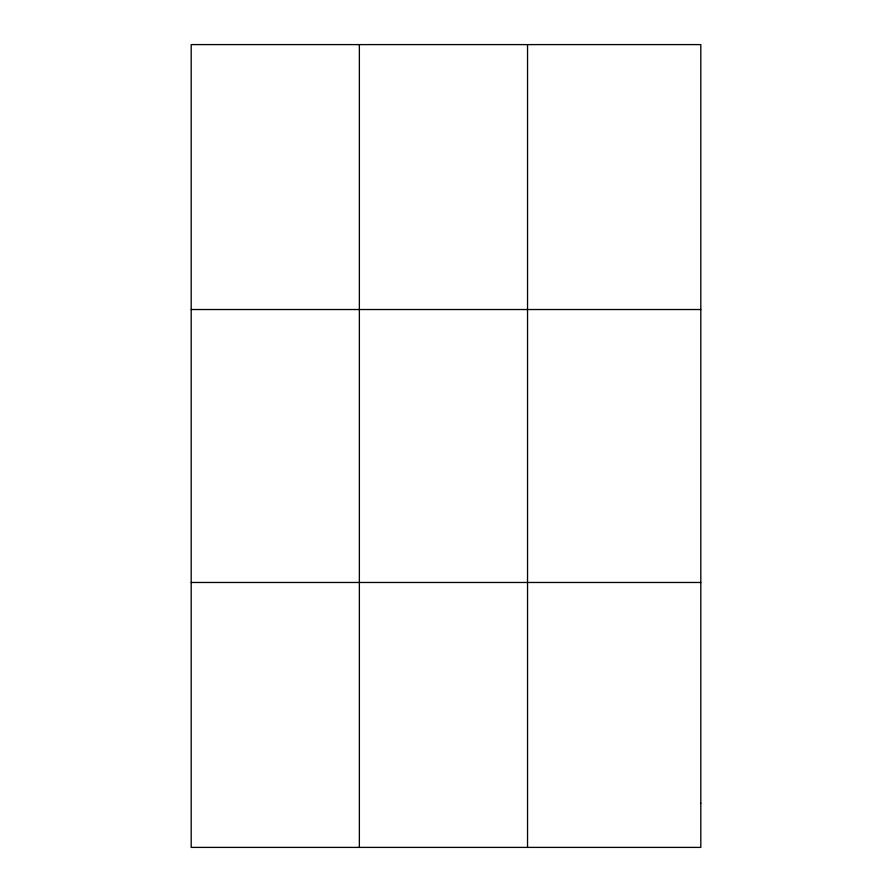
<?xml version="1.0" encoding="UTF-8"?>
<svg xmlns="http://www.w3.org/2000/svg" width="892" height="892" viewBox="0 0 892 892"><rect width="100%" height="100%" fill="white"/><g stroke="black" fill="none" stroke-linecap="round" stroke-linejoin="round"><path stroke-width="1.34" d="M359.365 847.4L359.365 44.6M527.54 847.4L527.54 44.6M191.189 309.524L700.811 309.524M191.189 582.476L700.811 582.476M700.811 803.246L700.811 847.4L191.189 847.4L191.189 44.6L700.811 44.6L700.811 803.246"/></g></svg>
